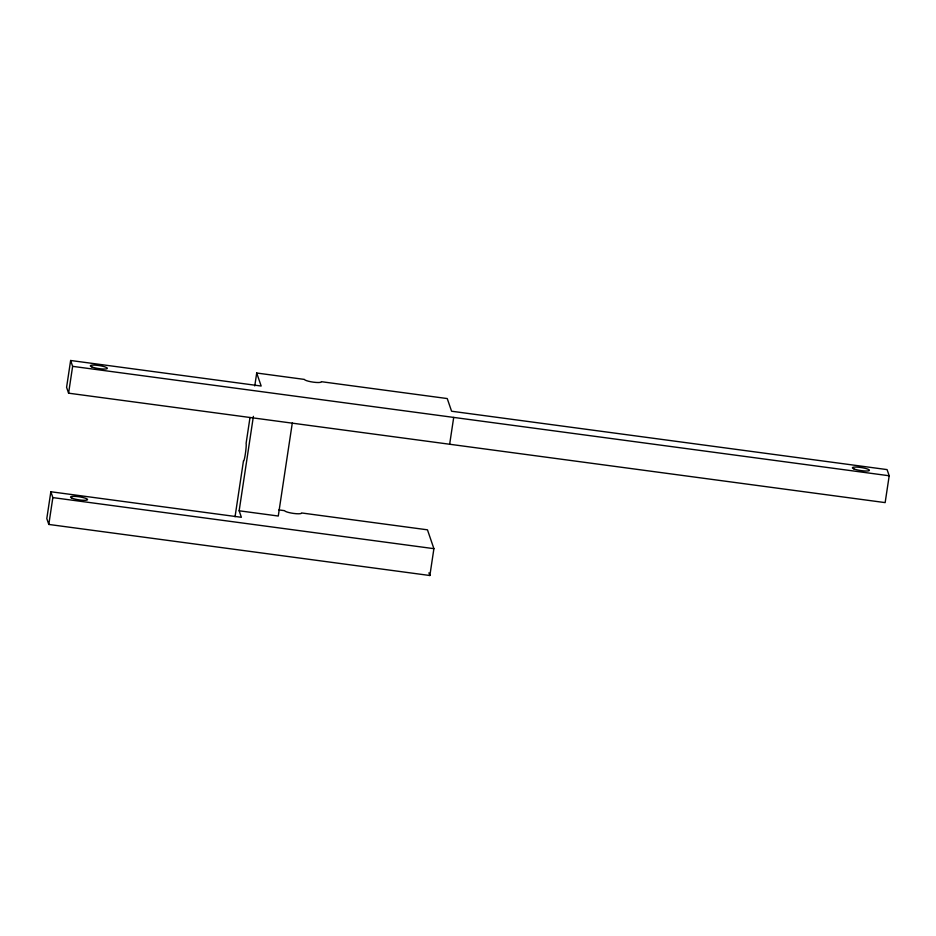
<?xml version="1.0" encoding="UTF-8"?>
<svg xmlns="http://www.w3.org/2000/svg" width="936" height="936" viewBox="0 0 936 936"><rect width="100%" height="100%" fill="white"/><g stroke="black" fill="none" stroke-linecap="round" stroke-linejoin="round"><path stroke-width="1.4" d="M253.387 416.368L239.148 510.787L241.371 517.292L50.848 491.751L46.8 518.591L48.801 524.441L429.87 575.511L433.906 548.671L427.459 529.823L301.567 512.951A8.623 1.533 8.6 0 1 293.623 513.431A8.623 1.533 8.6 0 1 284.556 510.67L278.893 509.909M256.71 373.019L261.167 386.03L70.633 360.489L66.585 387.328L68.585 393.178L885.152 502.609L889.2 475.769L887.082 469.603L451.585 411.232L447.244 398.56L321.352 381.689A8.623 1.533 8.6 0 1 313.408 382.169A8.623 1.533 8.6 0 1 304.34 379.408L256.71 373.019L254.767 385.936M48.801 524.441L52.849 497.601L50.848 491.751M68.585 393.178L72.634 366.35L70.633 360.489M235.041 516.766L243.477 460.793A8.962 0.807 -82.4 0 0 245.372 453.761A8.962 0.807 -82.4 0 0 246.109 443.348L250.006 417.514M292.289 423.049L278.273 516.029L239.148 510.787M449.654 444.249L453.703 417.409M72.634 366.35L889.2 475.769M52.849 497.601L433.906 548.671M428.945 572.809L429.87 575.511M71.978 498.151A8.623 1.533 8.6 0 0 86.709 500.128A8.623 1.533 8.6 0 0 78.507 496.7A8.623 1.533 8.6 0 0 71.978 498.151M91.763 366.889A8.623 1.533 8.6 0 0 106.493 368.866A8.623 1.533 8.6 0 0 98.292 365.438A8.623 1.533 8.6 0 0 91.763 366.889M853.831 468.866A8.623 1.533 8.6 0 0 868.573 470.843A8.623 1.533 8.6 0 0 860.371 467.415A8.623 1.533 8.6 0 0 853.831 468.866"/></g></svg>
